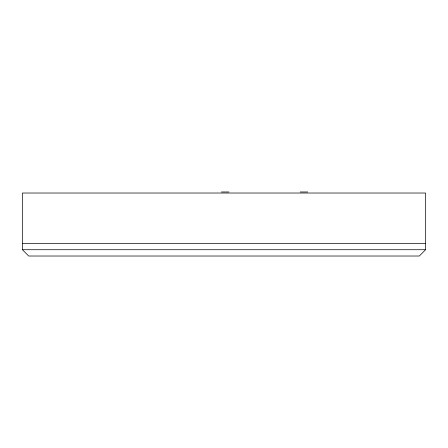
<?xml version="1.0" encoding="UTF-8"?>
<svg xmlns="http://www.w3.org/2000/svg" width="448" height="448" viewBox="0 0 448 448"><rect width="100%" height="100%" fill="white"/><g stroke="black" fill="none" stroke-linecap="round" stroke-linejoin="round"><path stroke-width="0.67" d="M425.6 249.721L419.3 256.021L28.7 256.021L22.4 249.721L22.4 193.021L425.6 193.021L425.6 249.721L22.4 249.721M221.402 191.979L228.962 191.979M300.16 191.979L307.72 191.979M22.4 243.421L425.6 243.421"/></g></svg>
